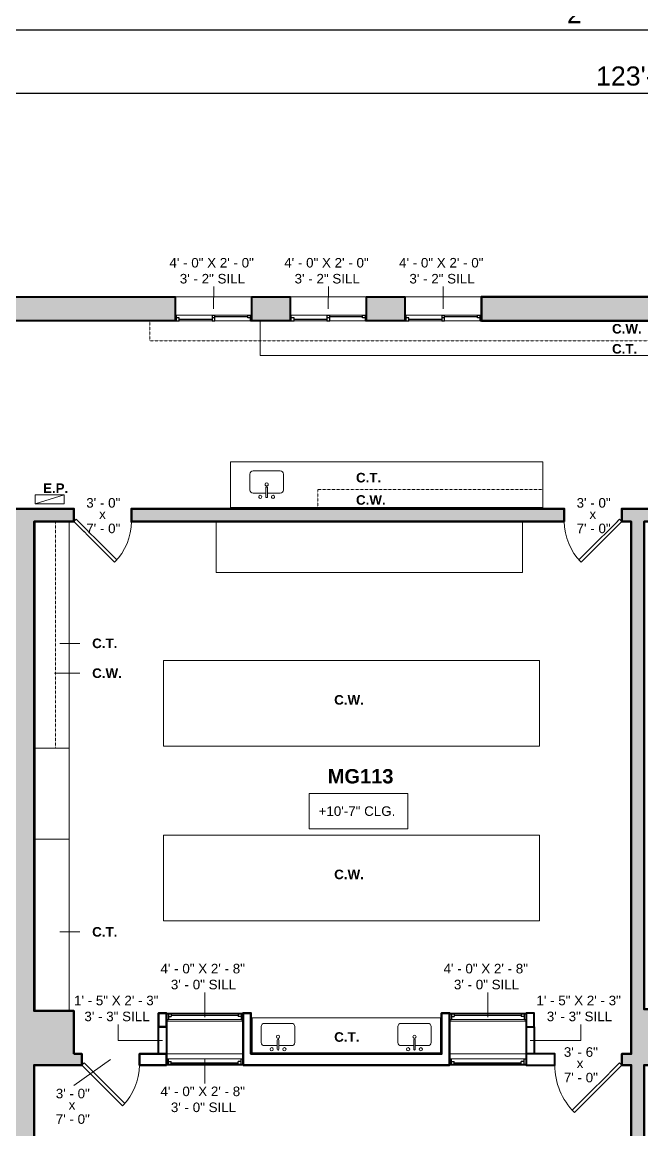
# Model space of a CAD drawing. Header units: inches. Extents: x -2078 to 106214, y -964 to 6385.
# Drawn here: x 14798 to 15187, y 4526 to 5221 of the extents above; entities that cross this region are included whole.
import ezdxf

# ---------------------------------------------------------------- set-up
doc = ezdxf.new("R2010")
doc.units = ezdxf.units.IN
doc.header["$MEASUREMENT"] = 0
doc.linetypes.add('HIDDEN2', pattern=[0.1875, 0.125, -0.0625])
for name, color, linetype, lineweight in [('A-ANNO', 2, 'Continuous', 5), ('A-ANNO-DIMS', 1, 'Continuous', 9), ('A-CASE', 4, 'Continuous', 9), ('A-DETAIL-3', 40, 'Continuous', 15), ('A-DOOR', 1, 'Continuous', 18), ('A-EQPT', 150, 'Continuous', 9), ('A-FIXT', 150, 'Continuous', 9), ('A-GLAZ', 2, 'Continuous', 30), ('A-WALL', 3, 'Continuous', 40), ('A-WINDOWS', 2, 'Continuous', 18)]:
    doc.layers.add(name, color=color, linetype=linetype, lineweight=lineweight)
doc.layers.add('A-HATCH', color=9, linetype='Continuous')
doc.styles.add('Arial_1', font='arial.ttf', dxfattribs={"height": 0.0625})
doc.styles.add('Arial_2', font='arial.ttf', dxfattribs={"height": 3})
doc.styles.add('Arial_B', font='arialbd.ttf', dxfattribs={"height": 4.5})
doc.styles.add('Arial_B_1', font='arialbd.ttf', dxfattribs={"height": 3})
doc.styles.add('Jay Cad', font='arial.ttf', dxfattribs={"height": 0.125})
doc.dimstyles.new('Jay Cad - DIMS', dxfattribs={"dimtxt": 0.125, "dimasz": 0.09375, "dimexe": 0.09375, "dimexo": 0.09375, "dimgap": 0.046875, "dimtad": 1, "dimdec": 1, "dimzin": 0, "dimdsep": 46, "dimlunit": 4, "dimtxsty": 'Jay Cad', "dimblk": 'ARCHTICK', "dimcen": 0.09, "dimclrd": 1, "dimclre": 1, "dimclrt": 256, "dimadec": 0, "dimazin": 0, "dimtfac": 1, "dimtdec": 1, "dimtofl": 0, "dimtmove": 1, "dimatfit": 3, "dimfxl": 1, "dimtolj": 1, "dimtzin": 0, "dimarcsym": 0})

# ---------------------------------------------------------------- blocks, each defined once
blk = doc.blocks.new('JC_WINDOW HUNG - HUNG WINDOW-1523960-Munger Science Center _ Ahmanson Lecture Hall-2nd Floor')
at = {"layer": 'A-GLAZ'}
for p, q in [((-24, 2.5), (-24, -2.5)), ((-24, 2), (-21, 2)), ((-22.75, 2), (-22.75, -1.5)), ((-22.75, 0.25), (-21, 0.25)), ((-21, 2), (-21, 0.25)), ((21, 2), (24, 2)), ((21, 2), (21, 0.25)), ((22.75, 0.25), (21, 0.25)), ((22.75, 2), (22.75, -1.5)), ((24, -2.5), (24, 2.5)), ((-24, -1.5), (-22.75, -1.5)), ((22.75, -1.5), (24, -1.5))]:
    blk.add_line(p, q, dxfattribs=at)
at = {"layer": 'A-GLAZ', "lineweight": 9}
for p, q in [((-21, 2), (21, 2)), ((-22.75, -1.5), (22.75, -1.5))]:
    blk.add_line(p, q, dxfattribs=at)
at = {"layer": 'A-GLAZ', "lineweight": 30}
blk.add_line((-21, 1.125), (21, 1.125), dxfattribs=at)
at = {"layer": 'A-WINDOWS'}
for p, q in [((24, 2.5), (-24, 2.5)), ((-24, -2.5), (24, -2.5))]:
    blk.add_line(p, q, dxfattribs=at)
blk = doc.blocks.new('JC_WINDOW HUNG - HUNG WINDOW-1534625-Munger Science Center _ Ahmanson Lecture Hall-2nd Floor')
at = {"layer": 'A-GLAZ'}
for p, q in [((-24, -3.5), (-24, 3.5)), ((-24, 0.5), (-22.75, 0.5)), ((-22.75, -3), (-22.75, 0.5)), ((22.75, 0.5), (24, 0.5)), ((22.75, -3), (22.75, 0.5)), ((24, 3.5), (24, -3.5)), ((-24, -3), (-21, -3)), ((-22.75, -1.25), (-21, -1.25)), ((-21, -3), (-21, -1.25)), ((21, -3), (21, -1.25)), ((22.75, -1.25), (21, -1.25)), ((21, -3), (24, -3))]:
    blk.add_line(p, q, dxfattribs=at)
at = {"layer": 'A-GLAZ', "lineweight": 9}
for p, q in [((-22.75, 0.5), (22.75, 0.5)), ((-21, -3), (21, -3))]:
    blk.add_line(p, q, dxfattribs=at)
at = {"layer": 'A-GLAZ', "lineweight": 30}
blk.add_line((-21, -2.125), (21, -2.125), dxfattribs=at)
at = {"layer": 'A-WINDOWS'}
for p, q in [((-24, 3.5), (24, 3.5)), ((24, -3.5), (-24, -3.5))]:
    blk.add_line(p, q, dxfattribs=at)
blk = doc.blocks.new('Instance - Opening - 16_ x 24_-1534827-Munger Science Center _ Ahmanson Lecture Hall-2nd Floor')
at = {"layer": 'A-WINDOWS'}
for p, q in [((-8.5, -2.5), (-8.5, 2.5)), ((-8.5, 2.5), (8.5, 2.5)), ((8.5, 2.5), (8.5, -2.5)), ((8.5, -2.5), (-8.5, -2.5))]:
    blk.add_line(p, q, dxfattribs=at)
blk = doc.blocks.new('JC_DOOR_SINGLE PANEL - SINGLE DOOR-1479934-Munger Science Center _ Ahmanson Lecture Hall-2nd Floor')
at = {"layer": 'A-DOOR', "lineweight": 20}
for p, q in [((-10.11, -31.78), (19.59, -2.09)), ((21, -3.5), (-8.7, -33.2)), ((19.59, -2.09), (21, -3.5)), ((-8.7, -33.2), (-10.11, -31.78))]:
    blk.add_line(p, q, dxfattribs=at)
at = {"layer": 'A-DOOR', "lineweight": 9}
blk.add_arc((21, -3.5), 42, 180, 225, dxfattribs=at)
blk = doc.blocks.new('JC_DOOR_SINGLE PANEL - SINGLE DOOR-1479750-Munger Science Center _ Ahmanson Lecture Hall-2nd Floor')
at = {"layer": 'A-DOOR', "lineweight": 20}
for p, q in [((-7.46, 28.96), (-8.87, 27.54)), ((18, 3.5), (-7.46, 28.96)), ((-8.87, 27.54), (16.59, 2.09)), ((16.59, 2.09), (18, 3.5))]:
    blk.add_line(p, q, dxfattribs=at)
at = {"layer": 'A-DOOR', "lineweight": 9}
blk.add_arc((18, 3.5), 36, 135, 180, dxfattribs=at)
blk = doc.blocks.new('JC_KITCHEN SINK - SINK-1531844-Munger Science Center _ Ahmanson Lecture Hall-2nd Floor')
at = {"layer": 'A-FIXT'}
for p, q in [((0.12, 7.82), (0.12, 2.09)), ((1.12, 7.82), (1.12, 2.09)), ((-9.87, 3.57), (-9.87, -6.39)), ((0.12, 5.57), (-7.87, 5.57)), ((9.1, 5.57), (1.12, 5.57)), ((11.1, -6.39), (11.1, 3.57)), ((-7.87, -8.39), (9.1, -8.39))]:
    blk.add_line(p, q, dxfattribs=at)
for centre, radius, start, end in [((-3.38, 7.82), 1, 360, 180), ((-3.38, 7.82), 1, 180, 0), ((0.62, 7.82), 0.5, 360, 180), ((4.62, 7.82), 1, 360, 180), ((4.62, 7.82), 1, 180, 360), ((-7.87, 3.57), 2, 90, 180), ((0.62, 0), 1, 360, 180), ((0.62, 0), 1, 180, 0), ((0.62, 2.09), 0.5, 180, 0), ((9.1, 3.57), 2, 360, 90), ((-7.87, -6.39), 2, 180, 270), ((9.1, -6.39), 2, 270, 0)]:
    blk.add_arc(centre, radius, start, end, dxfattribs=at)
blk = doc.blocks.new('JC_KITCHEN SINK - SINK-1537247-Munger Science Center _ Ahmanson Lecture Hall-2nd Floor')
at = {"layer": 'A-FIXT'}
for p, q in [((-7.87, 8.39), (9.1, 8.39)), ((-9.87, -3.57), (-9.87, 6.39)), ((11.1, 6.39), (11.1, -3.57)), ((0.12, -5.57), (-7.87, -5.57)), ((0.12, -7.82), (0.12, -2.09)), ((1.12, -7.82), (1.12, -2.09)), ((9.1, -5.57), (1.12, -5.57))]:
    blk.add_line(p, q, dxfattribs=at)
for centre, radius, start, end in [((-7.87, 6.39), 2, 90, 180), ((9.1, 6.39), 2, 360, 90), ((0.62, 0), 1, 360, 180), ((0.62, 0), 1, 180, 0), ((-7.87, -3.57), 2, 180, 270), ((-3.38, -7.82), 1, 360, 180), ((0.62, -2.09), 0.5, 360, 180), ((4.62, -7.82), 1, 0, 180), ((9.1, -3.57), 2, 270, 0), ((-3.38, -7.82), 1, 180, 0), ((0.62, -7.82), 0.5, 180, 0), ((4.62, -7.82), 1, 180, 0)]:
    blk.add_arc(centre, radius, start, end, dxfattribs=at)
blk = doc.blocks.new('JC_DOOR_SINGLE PANEL - SINGLE DOOR-1469616-Munger Science Center _ Ahmanson Lecture Hall-2nd Floor')
at = {"layer": 'A-DOOR', "lineweight": 20}
for p, q in [((-8.87, -28.04), (16.59, -2.59)), ((18, -4), (-7.46, -29.46)), ((16.59, -2.59), (18, -4)), ((-7.46, -29.46), (-8.87, -28.04))]:
    blk.add_line(p, q, dxfattribs=at)
at = {"layer": 'A-DOOR', "lineweight": 9}
blk.add_arc((18, -4), 36, 180, 225, dxfattribs=at)
blk = doc.blocks.new('JC_DOOR_SINGLE PANEL - SINGLE DOOR-1459075-Munger Science Center _ Ahmanson Lecture Hall-2nd Floor')
at = {"layer": 'A-DOOR', "lineweight": 20}
for p, q in [((-7.46, 29.46), (-8.87, 28.04)), ((-8.87, 28.04), (16.59, 2.59)), ((18, 4), (-7.46, 29.46)), ((16.59, 2.59), (18, 4))]:
    blk.add_line(p, q, dxfattribs=at)
at = {"layer": 'A-DOOR', "lineweight": 9}
blk.add_arc((18, 4), 36, 135, 180, dxfattribs=at)
blk = doc.blocks.new('JC_SLIDING WINDOW - DOUBLE - SLIDING WINDOW-1614773-Munger Science Center _ Ahmanson Lecture Hall-2nd Floor')
at = {"layer": 'A-GLAZ'}
for p, q in [((-24, -7.35), (-24, 7.65)), ((24, 7.65), (24, -7.35)), ((-24, -3.85), (-23.25, -3.85)), ((-23.25, -7.35), (-23.25, -3.85)), ((-21.5, -5.6), (-23.25, -5.6)), ((-21.5, -7.35), (-21.5, -5.6)), ((-0.875, -3.85), (-0.875, -7.35)), ((-0.875, -3.85), (0.875, -3.85)), ((0.875, -5.6), (-0.875, -5.6)), ((0.875, -7.35), (0.875, -3.85)), ((21.5, -5.6), (21.5, -3.85)), ((21.5, -3.85), (24, -3.85)), ((23.25, -5.6), (21.5, -5.6)), ((23.25, -7.35), (23.25, -3.85)), ((-24, -7.35), (-21.5, -7.35)), ((-0.875, -7.35), (0.875, -7.35)), ((23.25, -7.35), (24, -7.35))]:
    blk.add_line(p, q, dxfattribs=at)
at = {"layer": 'A-GLAZ', "lineweight": 9}
for p, q in [((-23.25, -3.85), (-0.875, -3.85)), ((0.875, -3.85), (21.5, -3.85)), ((-21.5, -7.35), (-0.875, -7.35)), ((0.875, -7.35), (23.25, -7.35))]:
    blk.add_line(p, q, dxfattribs=at)
at = {"layer": 'A-GLAZ', "lineweight": 30}
for p, q in [((-21.5, -6.475), (-0.875, -6.475)), ((0.875, -4.725), (21.5, -4.725))]:
    blk.add_line(p, q, dxfattribs=at)
at = {"layer": 'A-WINDOWS'}
for p, q in [((-24, 7.65), (24, 7.65)), ((24, -7.35), (-24, -7.35))]:
    blk.add_line(p, q, dxfattribs=at)
blk = doc.blocks.new('JC- existing door Tag_quad - JC- existing door Tag_quad-839775-Munger Science Center _ Ahmanson Lecture Hall-2nd Floor')
at = {"layer": 'A-ANNO', "insert": (-0.0234, 0.0378), "char_height": 0.0625, "width": 0.0505, "attachment_point": 1, "style": 'Arial_1', "bg_fill": 3, "box_fill_scale": 1.25, "bg_fill_color": 256, "bg_fill_true_color": 13158600, "bg_fill_transparency": 0}
blk.add_mtext('x', dxfattribs=at)
blk = doc.blocks.new('_ArchTick')
at = {"color": 0, "linetype": 'ByBlock', "const_width": 0.15}
blk.add_lwpolyline([(-0.5, -0.5), (0.5, 0.5)], dxfattribs=at)
blk = doc.blocks.new('*D3408')
at = {"layer": 'A-ANNO-DIMS', "color": 1, "lineweight": -2, "transparency": 16777216}
for p, q in [((14442.02, 5042.93), (14442.02, 5185.72)), ((15925.79, 5042.93), (15925.79, 5185.72)), ((14442.02, 5176.72), (15925.79, 5176.72))]:
    blk.add_line(p, q, dxfattribs=at)
at = {"layer": 'Defpoints', "color": 0, "transparency": 16777216}
for p in [(15925.79, 5176.72), (14442.02, 5033.93), (15925.79, 5033.93)]:
    blk.add_point(p, dxfattribs=at)
at = {"layer": 'A-ANNO-DIMS', "color": 1, "lineweight": -2, "transparency": 16777216, "xscale": 9, "yscale": 9, "zscale": 9, "rotation": 180}
blk.add_blockref('_ArchTick', (14442.02, 5176.72), dxfattribs=at)
at = {"layer": 'A-ANNO-DIMS', "color": 1, "lineweight": -2, "transparency": 16777216, "xscale": 9, "yscale": 9, "zscale": 9}
blk.add_blockref('_ArchTick', (15925.79, 5176.72), dxfattribs=at)
at = {"layer": 'A-ANNO-DIMS', "color": 2, "transparency": 16777216, "insert": (15183.91, 5187.35), "char_height": 12, "width": 1.6705, "attachment_point": 5, "style": 'Jay Cad'}
blk.add_mtext('\\A1;123\'-8"', dxfattribs=at)
blk = doc.blocks.new('*D3410')
at = {"layer": 'A-ANNO-DIMS', "color": 1, "lineweight": -2, "transparency": 16777216}
for p, q in [((14022.02, 4924.93), (14022.02, 5225.31)), ((16226.52, 4938.93), (16226.52, 5225.31)), ((14022.02, 5216.31), (16226.52, 5216.31))]:
    blk.add_line(p, q, dxfattribs=at)
at = {"layer": 'Defpoints', "color": 0, "transparency": 16777216}
for p in [(16226.52, 5216.31), (16226.52, 4929.93), (14022.02, 4915.93)]:
    blk.add_point(p, dxfattribs=at)
at = {"layer": 'A-ANNO-DIMS', "color": 1, "lineweight": -2, "transparency": 16777216, "xscale": 9, "yscale": 9, "zscale": 9, "rotation": 180}
blk.add_blockref('_ArchTick', (14022.02, 5216.31), dxfattribs=at)
at = {"layer": 'A-ANNO-DIMS', "color": 1, "lineweight": -2, "transparency": 16777216, "xscale": 9, "yscale": 9, "zscale": 9}
blk.add_blockref('_ArchTick', (16226.52, 5216.31), dxfattribs=at)
at = {"layer": 'A-ANNO-DIMS', "color": 2, "transparency": 16777216, "insert": (15124.27, 5234.96), "char_height": 12, "width": 1.6705, "attachment_point": 5, "style": 'Jay Cad'}
blk.add_mtext('\\A1;183\'-8{\\H1x;\\S1/2;}"', dxfattribs=at)

msp = doc.modelspace()

# ---------------------------------------------------------------- hatches: boundary and pattern name
at = {"layer": 'A-HATCH'}
h = msp.add_hatch(color=256, dxfattribs=at)
h.dxf.hatch_style = 1
h.paths.add_polyline_path([(14030.023, 4907.93), (14036.023, 4907.93), (14036.023, 4915.93), (14022.023, 4915.93), (14022.023, 4863.93), (13923.843, 4863.93), (13899.881, 4843.824), (13898.62, 4845.327), (13892.492, 4840.184), (13909.265, 4820.195), (13909.265, 4793.433), (13921.478, 4793.433), (13921.478, 4835.433), (13923.103, 4835.433), (13923.103, 4799.433), (13923.103, 4793.433), (13925.291, 4793.433), (13925.291, 4857.312), (14009.023, 4857.312), (14009.023, 4745.306), (13925.291, 4745.306), (13925.291, 4750.433), (13919.291, 4750.433), (13919.291, 4751.433), (13909.546, 4751.433), (13909.546, 4730.033), (13930.277, 4722.488), (13934.003, 4732.725), (13962.238, 4722.448), (13958.512, 4712.211), (13981.453, 4703.861), (13971.766, 4691.757), (13990.46, 4676.797), (14004.818, 4694.738), (14009.023, 4694.738), (14009.023, 4293.93), (14052.023, 4293.93), (14052.023, 4301.93), (14030.023, 4301.93), (14030.023, 4569.405), (14055.023, 4569.405), (14055.023, 4601.905), (14030.023, 4601.905)])
h.paths.add_polyline_path([(14365.023, 4915.93), (14072.023, 4915.93), (14072.023, 4907.93), (14365.023, 4907.93)])
h.paths.add_polyline_path([(14415.023, 4907.93), (14444.023, 4907.93), (14444.023, 4915.93), (14414.023, 4915.93), (14414.023, 4938.93), (14407.023, 4938.93), (14407.023, 4915.93), (14401.023, 4915.93), (14401.023, 4907.93), (14407.023, 4907.93), (14407.023, 4301.93), (14382.523, 4301.93), (14382.523, 4293.93), (14439.023, 4293.93), (14439.023, 4301.93), (14415.023, 4301.93), (14415.023, 4566.905), (14445.023, 4566.905), (14445.023, 4573.905), (14440.023, 4573.905), (14440.023, 4600.905), (14415.023, 4600.905)])
h.paths.add_polyline_path([(14119.023, 4279.93), (14104.023, 4279.93), (14104.023, 4301.93), (14094.023, 4301.93), (14094.023, 4293.93), (14096.023, 4293.93), (14096.023, 4269.93), (14119.023, 4269.93)])
h.paths.add_polyline_path([(14337.023, 4293.93), (14340.523, 4293.93), (14340.523, 4301.93), (14328.023, 4301.93), (14328.023, 4279.93), (14311.023, 4279.93), (14311.023, 4269.93), (14337.023, 4269.93)])
h.paths.add_polyline_path([(14507.523, 4279.93), (14492.023, 4279.93), (14492.023, 4301.93), (14481.023, 4301.93), (14481.023, 4293.93), (14483.023, 4293.93), (14483.023, 4269.93), (14507.523, 4269.93)])
h.paths.add_polyline_path([(14724.523, 4293.93), (14727.523, 4293.93), (14727.523, 4301.93), (14715.523, 4301.93), (14715.523, 4279.93), (14699.523, 4279.93), (14699.523, 4269.93), (14724.523, 4269.93)])
h.paths.add_polyline_path([(14825.523, 4301.93), (14805.523, 4301.93), (14805.523, 4566.905), (14835.523, 4566.905), (14835.523, 4573.905), (14830.523, 4573.905), (14830.523, 4600.905), (14805.523, 4600.905), (14805.523, 4907.93), (14830.523, 4907.93), (14830.523, 4915.93), (14784.523, 4915.93), (14784.523, 4907.93), (14790.523, 4907.93), (14790.523, 4573.905), (14783.523, 4573.905), (14783.523, 4566.905), (14790.523, 4566.905), (14790.523, 4301.93), (14769.523, 4301.93), (14769.523, 4293.93), (14825.523, 4293.93)])
h.paths.add_polyline_path([(14892.523, 4279.93), (14879.023, 4279.93), (14879.023, 4301.93), (14867.523, 4301.93), (14867.523, 4293.93), (14872.023, 4293.93), (14872.023, 4269.93), (14892.523, 4269.93)])
h.paths.add_polyline_path([(15111.023, 4293.93), (15114.023, 4293.93), (15114.023, 4301.93), (15103.023, 4301.93), (15103.023, 4279.93), (15084.523, 4279.93), (15084.523, 4269.93), (15111.023, 4269.93)])
h.paths.add_polyline_path([(15213.023, 4301.93), (15188.023, 4301.93), (15188.023, 4566.905), (15217.023, 4566.905), (15217.023, 4573.905), (15213.023, 4573.905), (15213.023, 4601.905), (15188.023, 4601.905), (15188.023, 4907.93), (15218.023, 4907.93), (15218.023, 4915.93), (15174.023, 4915.93), (15174.023, 4907.93), (15180.023, 4907.93), (15180.023, 4573.905), (15174.023, 4573.905), (15174.023, 4566.905), (15180.023, 4566.905), (15180.023, 4301.93), (15156.023, 4301.93), (15156.023, 4293.93), (15213.023, 4293.93)])
h.paths.add_polyline_path([(15278.523, 4279.93), (15267.023, 4279.93), (15267.023, 4301.93), (15255.023, 4301.93), (15255.023, 4293.93), (15258.023, 4293.93), (15258.023, 4269.93), (15278.523, 4269.93)])
h.paths.add_polyline_path([(15497.523, 4293.93), (15500.523, 4293.93), (15500.523, 4301.93), (15488.523, 4301.93), (15488.523, 4279.93), (15470.523, 4279.93), (15470.523, 4269.93), (15497.523, 4269.93)])
h.paths.add_polyline_path([(15584.523, 4509.43), (15611.023, 4509.43), (15611.023, 4518.43), (15609.023, 4518.43), (15609.023, 4531.43), (15579.523, 4531.43), (15579.523, 4907.93), (15584.523, 4907.93), (15584.523, 4915.93), (15557.523, 4915.93), (15557.523, 4907.93), (15563.523, 4907.93), (15563.523, 4573.905), (15557.023, 4573.905), (15557.023, 4566.905), (15563.523, 4566.905), (15563.523, 4301.93), (15542.523, 4301.93), (15542.523, 4293.93), (15584.523, 4293.93)])
h.paths.add_polyline_path([(15521.523, 4915.93), (15254.023, 4915.93), (15254.023, 4907.93), (15521.523, 4907.93)])
h.paths.add_polyline_path([(15138.023, 4915.93), (14866.523, 4915.93), (14866.523, 4907.93), (15138.023, 4907.93)])
h.paths.add_polyline_path([(14748.523, 4915.93), (14480.023, 4915.93), (14480.023, 4907.93), (14748.523, 4907.93)])
h.paths.add_polyline_path([(15680.408, 4531.43), (15655.023, 4531.43), (15655.023, 4518.43), (15653.023, 4518.43), (15653.023, 4509.43), (15680.408, 4509.43)])
h.paths.add_polyline_path([(15752.408, 4531.43), (15728.408, 4531.43), (15728.408, 4509.43), (15752.408, 4509.43)])
h.paths.add_polyline_path([(15824.158, 4531.43), (15800.408, 4531.43), (15800.408, 4509.43), (15824.158, 4509.43)])
h.paths.add_polyline_path([(15968.523, 4531.43), (15918.107, 4531.43), (15918.107, 4562.43), (15911.107, 4562.43), (15911.107, 4555.43), (15874.107, 4555.43), (15874.107, 4531.43), (15872.158, 4531.43), (15872.158, 4509.43), (15970.523, 4509.43), (15970.523, 4518.43), (15968.523, 4518.43)])
h.paths.add_polyline_path([(16136.773, 4531.43), (16014.523, 4531.43), (16014.523, 4518.43), (16012.523, 4518.43), (16012.523, 4509.43), (16136.773, 4509.43)])
h.paths.add_polyline_path([(16226.523, 4555.18), (16204.523, 4555.18), (16204.523, 4531.43), (16182.773, 4531.43), (16182.773, 4509.43), (16226.523, 4509.43)])
h.paths.add_polyline_path([(16226.523, 4623.93), (16218.523, 4623.93), (16218.523, 4622.43), (16204.523, 4622.43), (16204.523, 4601.18), (16226.523, 4601.18)])
h.paths.add_polyline_path([(16246.986, 4694.93), (16218.523, 4694.93), (16218.523, 4669.93), (16242.709, 4669.93, 0.028874)])
h.paths.add_polyline_path([(16242.709, 4768.93), (16218.523, 4768.93), (16218.523, 4740.93), (16247.301, 4740.93, 0.0323085)])
h.paths.add_polyline_path([(16226.523, 4839.93), (16204.523, 4839.93), (16204.523, 4816.93), (16218.523, 4816.93), (16218.523, 4814.93), (16226.523, 4814.93)])
h.paths.add_polyline_path([(16226.523, 4929.93), (16182.273, 4929.93), (16182.273, 4907.93), (16204.523, 4907.93), (16204.523, 4885.93), (16226.523, 4885.93)])
h.paths.add_polyline_path([(16136.273, 4929.93), (16015.023, 4929.93), (16015.023, 4919.93), (16017.523, 4919.93), (16017.523, 4907.93), (16136.273, 4907.93)])
h.paths.add_polyline_path([(15970.79, 4965.93), (15933.791, 4965.93), (15933.791, 4972.93), (15925.791, 4972.93), (15925.791, 4915.93), (15620.523, 4915.93), (15620.523, 4907.93), (15911.107, 4907.93), (15911.107, 4901.93), (15918.107, 4901.93), (15918.107, 4907.93), (15970.523, 4907.93), (15970.523, 4919.93), (15973.023, 4919.93), (15973.023, 4929.93), (15970.79, 4929.93)])
h.paths.add_polyline_path([(15970.791, 5048.93), (15861.023, 5048.93), (15861.023, 5033.93), (15925.791, 5033.93), (15925.791, 5008.93), (15933.791, 5008.93), (15933.791, 5033.93), (15970.791, 5033.93)])
h.paths.add_polyline_path([(15813.023, 5048.93), (15789.023, 5048.93), (15789.023, 5033.93), (15813.023, 5033.93)])
h.paths.add_polyline_path([(15741.023, 5048.93), (15717.023, 5048.93), (15717.023, 5033.93), (15741.023, 5033.93)])
h.paths.add_polyline_path([(15590.317, 4897.337), (15614.665, 4897.337), (15614.665, 4909.701), (15590.317, 4909.701)], flags=9)
h.paths.add_polyline_path([(15590.362, 4913.359), (15614.71, 4913.359), (15614.71, 4925.724), (15590.362, 4925.724)], flags=9)

# ---------------------------------------------------------------- linework, layer by layer
at = {"layer": 'A-ANNO'}
for p, q in [((14918.023, 5041.43), (14918.119, 5055.282)), ((14990.023, 5041.43), (14990.119, 5055.282)), ((15062.023, 5041.43), (15062.119, 5055.282)), ((14821.606, 4831.511), (14834.248, 4831.511)), ((14818.271, 4812.78), (14834.248, 4812.78)), ((14821.606, 4650.512), (14834.248, 4650.512)), ((14912.523, 4597.057), (14912.523, 4612.456)), ((15090.023, 4597.057), (15090.023, 4612.456)), ((14858.281, 4582.405), (14858.281, 4592.462)), ((14886.023, 4582.405), (14858.281, 4582.405)), ((14912.523, 4570.405), (14912.523, 4555.432))]:
    msp.add_line(p, q, dxfattribs=at)
at = {"layer": 'A-CASE', "linetype": 'HIDDEN2'}
for p, q in [((14878.046, 5033.93), (14878.046, 5021.304)), ((14878.046, 5021.304), (15228.312, 5021.304)), ((14983.413, 4928.013), (14983.413, 4915.93)), ((14983.413, 4928.013), (15124.449, 4928.013)), ((14818.88, 4907.93), (14818.88, 4765.734))]:
    msp.add_line(p, q, dxfattribs=at)
at = {"layer": 'A-CASE'}
for p, q in [((14947.271, 5033.93), (14947.271, 5012.048)), ((15228.312, 5012.048), (14947.271, 5012.048)), ((14928.594, 4945.363), (15124.449, 4945.363)), ((14928.594, 4945.363), (14928.594, 4915.93)), ((15124.449, 4945.363), (15124.449, 4915.93)), ((14928.594, 4916.68), (15124.449, 4916.68)), ((14827.523, 4907.93), (14827.523, 4600.905)), ((14919.773, 4907.93), (14919.773, 4875.93)), ((15111.773, 4907.93), (15111.773, 4875.93)), ((14919.773, 4875.93), (15111.773, 4875.93)), ((14886.707, 4820.723), (15122.43, 4820.723)), ((14886.707, 4766.9), (14886.707, 4820.723)), ((15122.43, 4820.723), (15122.43, 4766.9)), ((14827.523, 4765.734), (14806.273, 4765.734)), ((15122.43, 4766.9), (14886.707, 4766.9)), ((14827.523, 4708.597), (14806.273, 4708.597)), ((14886.707, 4711.223), (15122.43, 4711.223)), ((14886.707, 4657.4), (14886.707, 4711.223)), ((15122.43, 4711.223), (15122.43, 4657.4)), ((15122.43, 4657.4), (14886.707, 4657.4))]:
    msp.add_line(p, q, dxfattribs=at)
at = {"layer": 'A-DETAIL-3', "lineweight": 9}
for p, q in [((14806.273, 4907.93), (14806.273, 4600.905)), ((14941.523, 4596.557), (15061.023, 4596.557)), ((14942.273, 4596.557), (14942.273, 4574.655)), ((15060.273, 4574.655), (15060.273, 4596.557)), ((14942.273, 4574.655), (15060.273, 4574.655))]:
    msp.add_line(p, q, dxfattribs=at)
at = {"layer": 'A-EQPT', "lineweight": 9}
for p, q in [((14806.273, 4924.712), (14824.273, 4924.712)), ((14806.273, 4918.93), (14806.273, 4924.712)), ((14824.273, 4924.712), (14806.273, 4918.93)), ((14824.273, 4924.712), (14824.273, 4918.93)), ((14824.273, 4918.93), (14806.273, 4918.93))]:
    msp.add_line(p, q, dxfattribs=at)
at = {"layer": 'A-WALL', "lineweight": 50}
msp.add_line((14883.523, 4590.905), (14888.523, 4590.905), dxfattribs=at)
at = {"layer": 'A-WALL'}
for p, q in [((14883.523, 4573.905), (14883.523, 4590.905)), ((14888.523, 4590.905), (14888.523, 4573.905))]:
    msp.add_line(p, q, dxfattribs=at)
for points in [[(14699.023, 5033.93), (14699.023, 5048.93), (14894.023, 5048.93), (14894.023, 5033.93)], [(14942.023, 5033.93), (14942.023, 5048.93), (14966.023, 5048.93), (14966.023, 5033.93)], [(15014.023, 5033.93), (15014.023, 5048.93), (15038.023, 5048.93), (15038.023, 5033.93)]]:
    msp.add_lwpolyline(points, close=True, dxfattribs=at)
at = {"layer": 'A-WALL', "lineweight": 50}
for points in [[(15271.312, 5000.852), (15276.312, 5000.852), (15276.312, 5033.93), (15281.023, 5033.93), (15281.023, 5048.93), (15086.023, 5048.93), (15086.023, 5033.93), (15228.312, 5033.93), (15228.312, 5000.852), (15233.312, 5000.852)], [(14888.523, 4590.905), (14888.523, 4599.557), (14883.523, 4599.557), (14883.523, 4590.905)]]:
    msp.add_lwpolyline(points, dxfattribs=at)
for points in [[(14936.523, 4566.905), (15066.023, 4566.905), (15066.023, 4599.557), (15061.023, 4599.557), (15061.023, 4573.905), (14941.523, 4573.905), (14941.523, 4599.557), (14936.523, 4599.557)], [(14888.523, 4566.905), (14888.523, 4573.905), (14871.523, 4573.905), (14871.523, 4566.905)]]:
    msp.add_lwpolyline(points, close=True, dxfattribs=at)
at = {"layer": 'A-WALL'}
for points in [[(15119.023, 4590.905), (15119.023, 4599.557), (15114.023, 4599.557), (15114.023, 4590.905), (15114.023, 4573.905), (15114.023, 4566.905), (15132.023, 4566.905), (15132.023, 4573.905), (15114.023, 4573.905)], [(15114.023, 4590.905), (15119.023, 4590.905), (15119.023, 4573.905)]]:
    msp.add_lwpolyline(points, dxfattribs=at)

# ---------------------------------------------------------------- block references
at = {"layer": 'A-FIXT', "rotation": 180}
for p in [(14951.972, 4931.265), (15044.674, 4584.69)]:
    msp.add_blockref('JC_KITCHEN SINK - SINK-1531844-Munger Science Center _ Ahmanson Lecture Hall-2nd Floor', p, dxfattribs=at)
at = {"layer": 'A-FIXT'}
msp.add_blockref('JC_KITCHEN SINK - SINK-1537247-Munger Science Center _ Ahmanson Lecture Hall-2nd Floor', (14957.873, 4584.69), dxfattribs=at)
at = {"layer": 'A-WINDOWS'}
for name, p in [('JC_SLIDING WINDOW - DOUBLE - SLIDING WINDOW-1614773-Munger Science Center _ Ahmanson Lecture Hall-2nd Floor', (14918.023, 5041.28)), ('JC_SLIDING WINDOW - DOUBLE - SLIDING WINDOW-1614773-Munger Science Center _ Ahmanson Lecture Hall-2nd Floor', (14990.023, 5041.28)), ('JC_SLIDING WINDOW - DOUBLE - SLIDING WINDOW-1614773-Munger Science Center _ Ahmanson Lecture Hall-2nd Floor', (15062.023, 5041.28)), ('JC_WINDOW HUNG - HUNG WINDOW-1523960-Munger Science Center _ Ahmanson Lecture Hall-2nd Floor', (14912.523, 4597.057)), ('JC_WINDOW HUNG - HUNG WINDOW-1523960-Munger Science Center _ Ahmanson Lecture Hall-2nd Floor', (15090.023, 4597.057)), ('JC_WINDOW HUNG - HUNG WINDOW-1534625-Munger Science Center _ Ahmanson Lecture Hall-2nd Floor', (14912.523, 4570.405)), ('JC_WINDOW HUNG - HUNG WINDOW-1534625-Munger Science Center _ Ahmanson Lecture Hall-2nd Floor', (15090.023, 4570.405))]:
    msp.add_blockref(name, p, dxfattribs=at)
at = {"layer": 'A-WINDOWS', "rotation": 270}
for p in [(14886.023, 4582.405), (15116.523, 4582.405)]:
    msp.add_blockref('Instance - Opening - 16_ x 24_-1534827-Munger Science Center _ Ahmanson Lecture Hall-2nd Floor', p, dxfattribs=at)

# ---------------------------------------------------------------- texts
at = {"layer": 'A-ANNO', "attachment_point": 1}
for s, insert, char_height, width, style in [('4\' - 0" X 2\' - 0"', (14890.377, 5073.276), 6, 66.963, 'Arial_2'), ('4\' - 0" X 2\' - 0"', (14962.377, 5073.276), 6, 66.963, 'Arial_2'), ('4\' - 0" X 2\' - 0"', (15034.377, 5073.276), 6, 66.963, 'Arial_2'), ('3\' - 2" SILL', (14896.877, 5063.276), 6, 51.207, 'Arial_2'), ('3\' - 2" SILL', (14968.877, 5063.276), 6, 51.207, 'Arial_2'), ('3\' - 2" SILL', (15040.877, 5063.276), 6, 51.207, 'Arial_2'), ('C.W.', (15167.938, 5031.863), 6, 23.634, 'Arial_B'), ('C.T.', (15167.938, 5019.267), 6, 19.998, 'Arial_B'), ('C.T.', (15007.384, 4938.464), 6, 19.998, 'Arial_B'), ('E.P.', (14811.117, 4931.857), 6, 19.998, 'Arial_B'), ('C.W.', (15007.384, 4924.464), 6, 23.634, 'Arial_B'), ('C.T.', (14841.928, 4834.511), 6, 19.998, 'Arial_B'), ('C.W.', (14841.928, 4815.78), 6, 23.634, 'Arial_B'), ('C.W.', (14993.699, 4799.043), 6, 23.634, 'Arial_B'), ('MG113', (14989.644, 4752.619), 9, 121.503, 'Arial_B_1'), ('C.W.', (14993.699, 4689.543), 6, 23.634, 'Arial_B'), ('C.T.', (14841.928, 4653.512), 6, 19.998, 'Arial_B'), ('4\' - 0" X 2\' - 8"', (14884.781, 4630.45), 6, 66.963, 'Arial_2'), ('4\' - 0" X 2\' - 8"', (15062.281, 4630.45), 6, 66.963, 'Arial_2'), ('3\' - 0" SILL', (14891.281, 4620.45), 6, 51.207, 'Arial_2'), ('3\' - 0" SILL', (15068.781, 4620.45), 6, 51.207, 'Arial_2'), ('1\' - 5" X 2\' - 3"', (14830.54, 4610.456), 6, 66.963, 'Arial_2'), ('1\' - 5" X 2\' - 3"', (15120.534, 4610.456), 6, 66.963, 'Arial_2'), ('3\' - 3" SILL', (14837.04, 4600.456), 6, 51.207, 'Arial_2'), ('3\' - 3" SILL', (15127.034, 4600.456), 6, 51.207, 'Arial_2'), ('C.T.', (14993.699, 4587.543), 6, 19.998, 'Arial_B'), ('4\' - 0" X 2\' - 8"', (14884.781, 4553.432), 6, 66.963, 'Arial_2'), ('3\' - 0" SILL', (14891.281, 4543.432), 6, 51.207, 'Arial_2')]:
    msp.add_mtext(s, dxfattribs=dict(at, insert=insert, char_height=char_height, width=width, style=style))

# ---------------------------------------------------------------- dimensions: what is measured, and where the dimension line sits
at = {"layer": 'A-ANNO-DIMS'}
dim = msp.add_linear_dim(base=(15925.791, 5176.724), p1=(14442.023, 5033.93), p2=(15925.791, 5033.93), dimstyle='Jay Cad - DIMS', override={"dimclrt": 2}, dxfattribs=at)
dim.commit()
dim.dimension.update_dxf_attribs({"geometry": '*D3408', "text_midpoint": (15183.907, 5187.355)})

# ---------------------------------------------------------------- next in the draw order: texts
at = {"layer": 'A-ANNO', "char_height": 6, "attachment_point": 1, "style": 'Arial_2', "bg_fill": 3, "box_fill_scale": 1.25, "bg_fill_color": 256, "bg_fill_true_color": 13158600, "bg_fill_transparency": 0}
for s, insert, width in [('3\' - 0"', (14838.214, 4922.636), 26.967), ('3\' - 0"', (15145.714, 4922.636), 26.967), ('7\' - 0"', (14838.214, 4906.613), 26.967), ('7\' - 0"', (15145.714, 4906.613), 26.967), ('+10\'-7" CLG.', (14983.915, 4729.239), 60.297), ('3\' - 6"', (15137.714, 4578.111), 26.967), ('7\' - 0"', (15137.714, 4562.089), 26.967), ('3\' - 0"', (14819.099, 4552.073), 26.967), ('7\' - 0"', (14819.099, 4536.051), 26.967)]:
    msp.add_mtext(s, dxfattribs=dict(at, insert=insert, width=width))

# ---------------------------------------------------------------- next in the draw order: linework, layer by layer
at = {"layer": 'A-ANNO'}
for p, q in [((15148.275, 4582.405), (15148.275, 4592.462)), ((15116.523, 4582.405), (15148.275, 4582.405)), ((14853.523, 4570.405), (14830.344, 4554.073))]:
    msp.add_line(p, q, dxfattribs=at)
at = {"layer": 'A-ANNO', "flags": 128}
msp.add_lwpolyline([(14977.915, 4737.239), (15039.918, 4737.239), (15039.918, 4715.223), (14977.915, 4715.223)], close=True, dxfattribs=at)
at = {"layer": 'A-WALL', "lineweight": 50}
msp.add_lwpolyline([(15138.023, 4907.93), (15138.023, 4915.93), (14866.523, 4915.93), (14866.523, 4907.93)], close=True, dxfattribs=at)

# ---------------------------------------------------------------- next in the draw order: block references
at = {"layer": 'A-DOOR', "rotation": 180}
for name, p in [('JC_DOOR_SINGLE PANEL - SINGLE DOOR-1459075-Munger Science Center _ Ahmanson Lecture Hall-2nd Floor', (14848.523, 4911.93)), ('JC_DOOR_SINGLE PANEL - SINGLE DOOR-1479750-Munger Science Center _ Ahmanson Lecture Hall-2nd Floor', (14853.523, 4570.405))]:
    msp.add_blockref(name, p, dxfattribs=at)
at = {"layer": 'A-DOOR'}
for name, p in [('JC_DOOR_SINGLE PANEL - SINGLE DOOR-1469616-Munger Science Center _ Ahmanson Lecture Hall-2nd Floor', (15156.023, 4911.93)), ('JC_DOOR_SINGLE PANEL - SINGLE DOOR-1479934-Munger Science Center _ Ahmanson Lecture Hall-2nd Floor', (15153.023, 4570.405))]:
    msp.add_blockref(name, p, dxfattribs=at)

# ---------------------------------------------------------------- next in the draw order: block references
at = {"layer": 'A-ANNO', "xscale": 96, "yscale": 96, "zscale": 96}
for p in [(14848.523, 4911.93), (15156.023, 4911.93), (15148.023, 4567.405), (14829.409, 4541.367)]:
    msp.add_blockref('JC- existing door Tag_quad - JC- existing door Tag_quad-839775-Munger Science Center _ Ahmanson Lecture Hall-2nd Floor', p, dxfattribs=at)

# ---------------------------------------------------------------- next in the draw order: hatches: boundary and pattern name
at = {"layer": 'A-HATCH'}
h = msp.add_hatch(color=256, dxfattribs=at)
h.dxf.hatch_style = 1
h.paths.add_polyline_path([(15281.023, 5048.93), (15086.023, 5048.93), (15086.023, 5033.93), (15228.312, 5033.93), (15228.312, 5000.852), (15233.312, 5000.852), (15233.312, 5005.852), (15233.312, 5030.93), (15271.312, 5030.93), (15271.312, 5005.852), (15271.312, 5000.852), (15276.312, 5000.852), (15276.312, 5033.93), (15281.023, 5033.93)])
h.paths.add_polyline_path([(15038.023, 5048.93), (15014.023, 5048.93), (15014.023, 5033.93), (15038.023, 5033.93)])
h.paths.add_polyline_path([(14966.023, 5048.93), (14942.023, 5048.93), (14942.023, 5033.93), (14966.023, 5033.93)])
h.paths.add_polyline_path([(14894.023, 5048.93), (14699.023, 5048.93), (14699.023, 5033.93), (14894.023, 5033.93)])
h.paths.add_polyline_path([(14651.023, 5048.93), (14627.023, 5048.93), (14627.023, 5033.93), (14651.023, 5033.93)])
h.paths.add_polyline_path([(14579.023, 5048.93), (14555.023, 5048.93), (14555.023, 5033.93), (14579.023, 5033.93)])
h.paths.add_polyline_path([(14507.023, 5048.93), (14311.523, 5048.93), (14311.523, 5033.93), (14407.023, 5033.93), (14407.023, 5010.93), (14414.023, 5010.93), (14414.023, 5013.93), (14442.023, 5013.93), (14442.023, 5017.347), (14442.023, 5033.93), (14507.023, 5033.93)])
h.paths.add_polyline_path([(14263.523, 5048.93), (14239.523, 5048.93), (14239.523, 5033.93), (14263.523, 5033.93)])
h.paths.add_polyline_path([(14191.523, 5048.93), (14167.523, 5048.93), (14167.523, 5033.93), (14191.523, 5033.93)])
h.paths.add_polyline_path([(14097.023, 5033.93), (14119.523, 5033.93), (14119.523, 5048.93), (13944.806, 5048.93), (13852.087, 4888.337), (13869.351, 4867.762), (13875.48, 4872.904), (13864.552, 4885.927), (13950.002, 5033.93), (14023.023, 5033.93), (14023.023, 5004.93), (14097.023, 5004.93)])

# ---------------------------------------------------------------- next in the draw order: linework, layer by layer
at = {"layer": 'A-WALL', "lineweight": 50}
for points in [[(14830.523, 4573.905), (14830.523, 4600.905), (14805.523, 4600.905), (14805.523, 4907.93), (14830.523, 4907.93), (14830.523, 4915.93), (14784.523, 4915.93), (14784.523, 4907.93), (14790.523, 4907.93), (14790.523, 4573.905), (14783.523, 4573.905), (14783.523, 4566.905), (14790.523, 4566.905), (14790.523, 4301.93), (14769.523, 4301.93), (14769.523, 4293.93), (14825.523, 4293.93), (14825.523, 4301.93), (14805.523, 4301.93), (14805.523, 4566.905), (14835.523, 4566.905), (14835.523, 4573.905)], [(15213.023, 4573.905), (15213.023, 4601.905), (15188.023, 4601.905), (15188.023, 4907.93), (15218.023, 4907.93), (15218.023, 4915.93), (15174.023, 4915.93), (15174.023, 4907.93), (15180.023, 4907.93), (15180.023, 4573.905), (15174.023, 4573.905), (15174.023, 4566.905), (15180.023, 4566.905), (15180.023, 4301.93), (15156.023, 4301.93), (15156.023, 4293.93), (15213.023, 4293.93), (15213.023, 4301.93), (15188.023, 4301.93), (15188.023, 4566.905), (15217.023, 4566.905), (15217.023, 4573.905)]]:
    msp.add_lwpolyline(points, close=True, dxfattribs=at)

# ---------------------------------------------------------------- next in the draw order: dimensions: what is measured, and where the dimension line sits
at = {"layer": 'A-ANNO-DIMS'}
dim = msp.add_linear_dim(base=(16226.523, 5216.306), p1=(14022.023, 4915.93), p2=(16226.523, 4929.93), dimstyle='Jay Cad - DIMS', override={"dimclrt": 2}, dxfattribs=at)
dim.commit()
dim.dimension.update_dxf_attribs({"geometry": '*D3410', "text_midpoint": (15124.273, 5234.962)})

doc.saveas('drawing.dxf')
